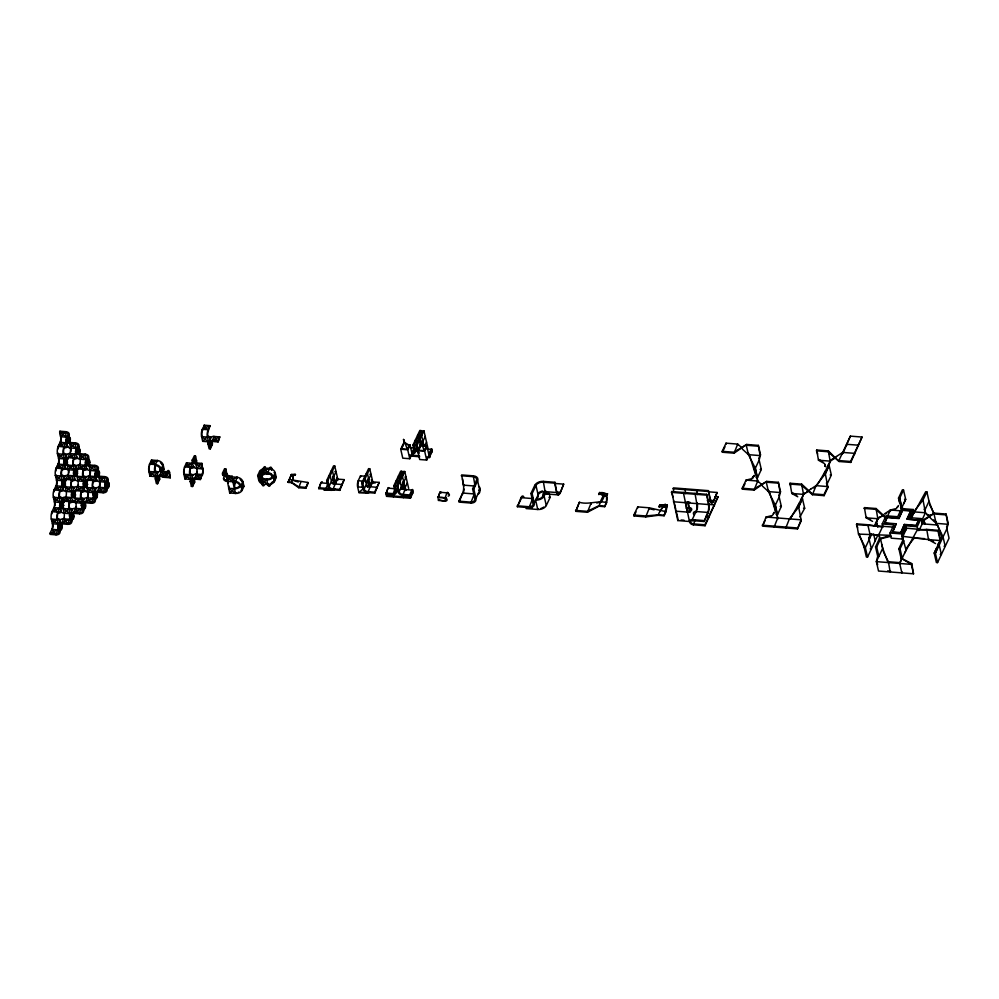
<?xml version="1.0" encoding="UTF-8"?>
<svg xmlns="http://www.w3.org/2000/svg" width="999" height="999" viewBox="0 0 999 999"><rect width="100%" height="100%" fill="white"/><g stroke="black" fill="none" stroke-linecap="round" stroke-linejoin="round"><path stroke-width="1.5" d="M666.021 511.7L649.375 507.817L637.699 506.893L633.865 515.022L634.09 515.971L645.754 516.895L658.279 515.309L664.11 515.771L666.021 511.7L667.332 505.007L659.802 504.945L667.332 505.007M59.103 528.259L58.829 531.181A3.996 2.76 25.2 0 1 55.782 533.891L49.95 533.429L50.162 534.378L56.006 534.84A5.245 3.634 25.2 0 0 59.99 531.268L61.913 527.197A5.245 3.322 -13 0 0 61.389 524.45M59.99 531.268L60.827 522.502L58.904 526.573L59.99 531.268L58.829 531.181L57.742 526.473L59.653 522.415M62.188 508.054L62.737 502.21M64.248 486.301L64.798 480.457M66.309 464.547L66.858 458.691M68.369 442.782L69.056 435.477A5.245 3.322 -13 0 0 65.772 431.668L59.94 431.206L60.639 436.725A3.996 1.374 -85.5 0 1 60.102 442.332L59.041 445.991M71.491 518.931A3.996 2.76 25.2 0 1 69.48 519.305L61.726 522.914A5.245 3.634 25.2 0 0 57.742 526.473L58.904 526.573A3.996 2.76 25.2 0 1 61.95 523.863L67.782 524.325A5.245 3.634 25.2 0 0 71.766 520.754L72.465 513.449M73.963 497.539L74.525 491.695M76.024 475.786L76.723 468.469L74.8 472.539L75.612 476.073M78.084 454.033L78.784 446.715A5.245 3.322 -13 0 0 75.487 442.907L69.655 442.445A3.996 2.522 -13 0 1 67.145 439.548L65.971 439.46L67.058 444.155A5.245 3.322 -13 0 0 70.355 447.964L76.186 448.426A3.996 2.522 -13 0 1 77.398 448.688M71.016 516.283L69.518 515.959A5.245 3.634 25.2 0 1 73.501 512.4L79.346 512.862A3.996 2.76 25.2 0 0 82.38 510.152L83.541 510.239L84.378 501.473L82.455 505.544L83.541 510.239A5.245 3.634 25.2 0 1 79.558 513.798L73.726 513.336A3.996 2.76 25.2 0 0 70.679 516.058L69.518 515.959L70.604 520.666A3.996 2.76 25.2 0 1 67.557 523.376L61.726 522.914L61.95 523.863M85.739 487.025L86.301 481.168M87.8 465.272L88.499 457.954A5.245 3.322 -13 0 0 85.202 454.145L79.371 453.683A3.996 2.522 -13 0 1 76.861 450.786L75.699 450.699L76.511 454.22M94.43 496.703L94.156 499.637A3.996 2.76 25.2 0 1 91.121 502.347L85.277 501.885A5.245 3.634 25.2 0 0 81.294 505.444L82.38 510.152M82.792 505.756L81.294 505.444L82.455 505.544A3.996 2.76 25.2 0 1 85.502 502.822L91.334 503.284A5.245 3.634 25.2 0 0 95.317 499.725L96.016 492.42M97.527 476.511L98.214 469.193A5.245 3.322 -13 0 0 94.917 465.384L89.086 464.922A3.996 2.522 -13 0 1 86.576 462.025L85.415 461.938L87.325 457.867A3.996 2.522 -13 0 0 84.815 454.957L78.983 454.508A5.245 3.322 -13 0 1 75.699 450.699L77.61 446.628A3.996 2.522 -13 0 0 75.1 443.718L69.268 443.256A5.245 3.322 -13 0 1 65.971 439.46L67.895 435.389A3.996 2.522 -13 0 0 65.385 432.48L59.553 432.018L66.471 437.187A3.996 2.522 -13 0 1 67.395 437.35M106.206 486.188L105.931 489.11A3.996 2.76 25.2 0 1 102.897 491.833L97.065 491.371A5.245 3.634 25.2 0 0 93.069 494.93L94.156 499.637L95.317 499.725L97.24 495.654L96.428 492.132M94.343 492.22L93.069 494.93L94.243 495.017A3.996 2.76 25.2 0 1 97.278 492.307L103.109 492.769A5.245 3.634 25.2 0 0 107.105 489.21L107.929 480.432A5.245 3.322 -13 0 0 104.645 476.623L98.801 476.161A3.996 2.522 -13 0 1 96.304 473.264L95.13 473.176L96.216 477.872A5.245 3.322 -13 0 0 99.513 481.68L105.345 482.142A3.996 2.522 -13 0 1 106.269 482.305M158.267 476.398L157.567 483.716L156.406 483.616L155.32 478.921A5.245 3.634 25.2 0 1 159.303 475.349L167.058 471.74A5.245 1.811 -85.5 0 1 169.58 472.277L170.28 477.797L164.448 477.335A5.245 3.322 -13 0 1 161.451 476.061M162.737 469.23L163.149 464.847A5.245 3.634 25.2 0 0 157.343 460.502L151.511 460.039L149.588 464.11A5.245 1.811 -85.5 0 0 148.888 471.478L149.975 476.186L155.819 476.648A3.996 2.522 -13 0 1 156.443 476.735M193.269 479.17L192.582 486.476L191.408 486.388L190.322 481.693L192.245 477.622A5.245 3.634 25.2 0 1 196.229 474.05A3.996 1.374 -85.5 0 0 196.766 468.444L195.679 463.736A5.245 3.322 -13 0 1 192.382 459.927L194.305 455.856L195.467 455.956L196.553 460.651A5.245 3.634 25.2 0 1 196.353 462.574M194.78 463.261L195.467 455.956L193.556 460.027L194.368 463.548M210.976 441.558L210.29 448.876L209.116 448.776L208.029 444.08A5.245 3.634 25.2 0 1 212.025 440.509L219.768 436.9L218.069 441.92L212.238 441.458A3.996 2.76 25.2 0 0 209.203 444.168L208.029 444.08M225.037 476.123L225.724 468.818L224.563 468.731L222.64 472.802L223.189 475.149M226.311 475.786L229.708 492.969L235.552 493.431A5.245 3.322 -13 0 0 242.058 490.397L242.882 481.63A5.245 3.634 25.2 0 0 237.075 477.285L231.244 476.823A3.996 2.76 25.2 0 1 226.81 473.526L222.64 472.802A5.245 3.322 -13 0 0 225.936 476.598L232.854 481.768L232.155 476.248L226.311 475.786A3.996 2.522 -13 0 1 223.813 472.889L225.724 468.818L226.81 473.526L225.537 476.236M259.016 477.347L258.741 480.269A5.245 3.634 25.2 0 0 263.249 484.378M262.375 483.116A3.996 2.76 25.2 0 1 259.902 480.357L260.727 471.59A3.996 2.522 -13 0 1 263.324 469.58M273.202 481.418L274.375 481.506L275.2 472.739A5.245 3.634 25.2 0 0 269.393 468.394L263.561 467.932L261.638 472.003L261.85 472.952L267.695 473.414A3.996 2.76 25.2 0 1 272.115 476.71L276.286 477.435L274.375 481.506A5.245 3.322 -13 0 1 267.857 484.54L262.025 484.078L260.939 479.37L261.326 478.558L267.158 479.021A3.996 2.522 -13 0 0 272.115 476.71M661.288 505.169L659.203 507.005L659.315 505.956L666.37 507.042L664.11 515.771M659.215 507.067L659.802 504.945M749.999 456.98L757.929 481.968L755.319 468.244L759.153 460.102L760.501 454.782L758.341 445.379L746.665 444.455L733.865 452.235L722.202 451.311L722.414 452.247L734.09 453.171L746.665 444.455M770.017 493.918L777.946 518.906L775.336 505.182L779.17 497.04L780.519 491.72L778.358 482.317L766.683 481.393L753.883 489.173L742.22 488.249L742.432 489.185L754.095 490.109L766.683 481.393M875.449 525.973L868.381 524.787L868.006 525.611L870.166 535.014L869.205 539.522L871.365 548.926L870.204 548.838M902.472 537.212L902.696 540.596L898.875 548.738L901.036 558.141L911.737 563.573L913.523 573.801L878.521 571.028L876.348 561.625L877.696 556.293L875.536 546.89L879.37 538.748L890.596 535.352L858.503 534.09L856.717 523.863L868.381 524.787M936.775 547.689L934.215 553.109L936.388 562.512L937.549 562.612L935.376 553.209L946.877 528.783L948.238 523.451L946.065 514.048L934.39 513.124L921.59 520.916L925.424 512.774L923.026 499.987L926.86 491.845L925.698 491.758L915.696 509.965M421.004 443.481L418.406 450.212L424.238 450.674L426.161 446.603L421.004 443.481L418.406 450.212M401.486 448.876L404.083 442.145L409.24 445.267L407.33 449.338L401.486 448.876L404.433 442.295L403.546 439.46L404.12 442.445M785.788 527.971L789.397 518.893L798.676 507.03L803.858 493.568L804.819 492.944M828.196 465.059L829.17 465.646L825.336 473.788L827.946 487.512L824.113 495.654L812.449 494.73L816.058 485.651L825.336 473.788L830.906 460.077M875.136 525.911L878.221 517.919L874.387 525.986M902.234 572.052L901.86 572.877L899.687 563.461L901.797 557.991M288.099 482.392L289.136 479.483L307.867 482.467L308.079 483.404L305.781 488.299L298.776 487.737L291.596 482.667L288.099 482.392L291.408 474.475L295.504 474.537L291.458 474.712M426.735 457.305L429.545 457.53L431.668 450.174M754.133 475.387L752.259 477.859M773.451 513.911L774.15 512.325M607.442 493.693L606.48 495.729L603.558 495.492L600.624 493.643L598.701 494.58L601.111 492.619C611.176 491.346 592.981 514.048 604.52 493.456L607.492 493.931L606.53 495.966L606.643 502.622L604.732 506.693L598.901 506.231L587.412 512.275L575.736 511.351L579.358 502.272C588.324 505.094 598.364 500.149 606.643 502.622M387.387 492.957L386.463 496.341L410.377 498.239L412.537 490.934M431.618 451.71L429.545 457.53M66.658 439.036A3.996 1.374 -85.5 0 0 66.471 437.187L60.639 436.725L59.94 431.206M56.98 467.744L58.042 464.098A3.996 1.374 -85.5 0 0 58.579 458.479L57.492 453.783A5.245 1.811 -85.5 0 1 58.192 446.403L60.102 442.332L65.934 442.794A3.996 2.76 25.2 0 0 66.583 442.807M60.639 436.725L65.772 431.668M65.047 459.028A3.996 2.522 -13 0 0 64.411 458.941L57.492 453.783L57.88 452.959L58.966 457.667A5.245 1.811 -85.5 0 1 58.854 463.224M67.957 443.069L67.145 439.548L69.056 435.477L67.895 435.389M66.458 441.096A3.996 1.374 -85.5 0 1 65.934 442.794L64.023 446.865A5.245 1.811 -85.5 0 0 63.324 454.245L64.411 458.941L58.579 458.479L58.966 457.667M56.468 486.138A5.245 1.811 -85.5 0 1 56.206 486.788L55.981 485.851A3.996 1.374 -85.5 0 0 56.518 480.232L55.432 475.536A5.245 1.811 -85.5 0 1 56.131 468.169L58.042 464.098L63.886 464.56A3.996 2.76 25.2 0 0 64.523 464.56M60.102 442.332L64.236 447.814A3.996 1.374 -85.5 0 0 63.711 453.421L58.579 458.479M68.869 442.894L70.142 440.184L69.056 435.477M67.982 476.273L67.757 475.337A3.996 1.374 -85.5 0 0 68.294 469.717L67.208 465.022A5.245 1.811 -85.5 0 1 67.907 457.654L69.818 453.583A3.996 1.374 -85.5 0 0 70.355 447.964L69.655 442.445M63.549 480.956A3.996 2.522 -13 0 0 62.35 480.694L55.432 475.536L55.819 474.725L56.356 477.072M66.359 458.591L65.085 461.301L65.622 463.648M62.45 481.256A3.996 1.374 -85.5 0 0 62.35 480.694L56.518 480.232L56.906 479.42A5.245 1.811 -85.5 0 1 56.793 484.977M70.355 447.964L75.487 442.907M54.408 507.892A5.245 1.811 -85.5 0 1 54.146 508.553L53.921 507.604A3.996 1.374 -85.5 0 0 54.458 501.998L53.372 497.29A5.245 1.811 -85.5 0 1 54.071 489.922L55.981 485.851L61.826 486.313A3.996 2.76 25.2 0 0 62.462 486.313M58.042 464.098L62.175 469.567A3.996 1.374 -85.5 0 0 61.651 475.187L56.518 480.232M77.672 454.308L76.861 450.786L78.784 446.715L77.61 446.628M72.452 491.121L72.065 491.933L66.234 491.471A5.245 3.322 -13 0 1 62.949 487.674L61.863 482.967L63.137 480.257M75.1 443.718L76.186 448.426A3.996 1.374 -85.5 0 1 75.662 454.046L73.739 458.116A5.245 1.811 -85.5 0 0 73.039 465.484L74.126 470.179A3.996 1.374 -85.5 0 1 73.601 475.799L71.678 479.87A5.245 1.811 -85.5 0 0 70.979 487.237L72.065 491.933A3.996 1.374 -85.5 0 1 72.165 495.179M64.298 480.344L63.024 483.054L63.836 486.588M60.427 503.321A3.996 1.374 -85.5 0 0 60.29 502.46L54.458 501.998L54.845 501.173A5.245 1.811 -85.5 0 1 54.895 505.869M57.492 453.783L63.324 454.245A3.996 2.522 -13 0 1 65.834 457.142A5.245 3.634 25.2 0 1 69.818 453.583L73.963 459.053A3.996 1.374 -85.5 0 0 73.427 464.66L68.294 469.717A5.245 3.322 -13 0 1 64.997 465.909L63.924 461.213A5.245 3.634 25.2 0 1 67.907 457.654L75.662 454.046A3.996 2.76 25.2 0 0 76.299 454.046M78.584 454.133L79.858 451.423A5.245 3.322 -13 0 0 79.346 448.663M52.472 529.283A5.245 1.811 -85.5 0 1 52.085 530.307L51.861 529.358A3.996 1.374 -85.5 0 0 52.398 523.751L51.311 519.043A5.245 1.811 -85.5 0 1 52.01 511.675L53.921 507.604L59.765 508.066A3.996 2.76 25.2 0 0 60.402 508.079M75.637 509.265L75.424 508.329A3.996 1.374 -85.5 0 0 75.949 502.722L74.863 498.014A5.245 1.811 -85.5 0 1 75.562 490.646L77.485 486.575A3.996 1.374 -85.5 0 0 78.009 480.956L76.923 476.261A5.245 1.811 -85.5 0 1 77.622 468.893L79.545 464.822A3.996 1.374 -85.5 0 0 80.07 459.203L79.371 453.683M55.981 485.851L60.127 491.321A3.996 1.374 -85.5 0 0 59.59 496.94L54.458 501.998M75.549 468.381L73.639 472.452L74.45 475.974M60.34 507.08L59.803 504.72L61.713 500.649M66.621 490.659L66.234 491.471A3.996 1.374 -85.5 0 1 65.709 497.09L65.922 498.026A5.245 1.811 -85.5 0 0 66.421 496.628M62.238 502.097L60.964 504.82L61.776 508.341M76.573 455.994A5.245 3.322 -13 0 0 80.07 459.203L85.202 454.145M55.432 475.536L61.264 475.999A3.996 2.522 -13 0 1 63.774 478.896A5.245 3.634 25.2 0 1 67.757 475.337L71.903 480.806A3.996 1.374 -85.5 0 0 71.366 486.426L66.234 491.471L65.147 486.775A5.245 1.811 -85.5 0 1 65.847 479.408L67.757 475.337L73.601 475.799A3.996 2.76 25.2 0 0 74.538 475.774M60.452 504.994A3.996 1.374 -85.5 0 1 59.765 508.066L57.842 512.137A5.245 1.811 -85.5 0 0 57.143 519.505L58.229 524.213A3.996 1.374 -85.5 0 1 57.705 529.82L51.861 529.358L49.95 533.429L57.705 529.82A3.996 2.76 25.2 0 0 59.478 529.57M77.385 471.216A3.996 1.374 -85.5 0 0 77.31 475.449L76.923 476.261L83.841 481.418A3.996 2.522 -13 0 1 84.478 481.518M53.921 507.604L58.067 513.074A3.996 1.374 -85.5 0 0 57.53 518.693L52.398 523.751L58.229 524.213L51.311 519.043L57.143 519.505A3.996 2.522 -13 0 1 59.815 521.953M86.289 458.853L85.902 459.665A3.996 1.374 -85.5 0 1 86.064 462.212M87.4 465.559L86.576 462.025L88.499 457.954L87.325 457.867M73.489 490.134L71.578 494.205L72.39 497.739M74.026 491.583L72.74 494.293L73.289 496.653M72.053 495.841A3.996 1.374 -85.5 0 1 71.541 497.552L69.618 501.623A5.245 1.811 -85.5 0 0 68.919 508.991L70.005 513.698A3.996 1.374 -85.5 0 1 69.48 519.305L69.693 520.254M56.006 534.84L57.705 529.82M75.487 468.032A5.245 3.634 25.2 0 1 79.545 464.822L83.679 470.292A3.996 1.374 -85.5 0 0 83.142 475.911L78.009 480.956A5.245 3.322 -13 0 1 74.475 478.046M88.299 465.372L89.585 462.662A5.245 3.322 -13 0 0 89.473 460.364M61.726 522.914L63.649 518.843A3.996 1.374 -85.5 0 0 64.173 513.236L63.087 508.528A5.245 1.811 -85.5 0 1 63.786 501.161L65.709 497.09L71.541 497.552A3.996 2.76 25.2 0 0 72.477 497.527M88.536 477.023A3.996 2.76 25.2 0 1 89.473 476.998L89.261 476.061A3.996 1.374 -85.5 0 0 89.785 470.442L89.086 464.922M61.626 499.975A5.245 3.634 25.2 0 1 65.709 497.09L69.843 502.559A3.996 1.374 -85.5 0 0 69.306 508.179L64.173 513.236A5.245 3.322 -13 0 1 60.889 509.428A3.996 2.76 25.2 0 1 57.842 512.137L52.01 511.675L52.223 512.612A3.996 1.374 -85.5 0 0 51.773 513.998M75.4 492.657A3.996 1.374 -85.5 0 0 75.25 497.202L74.863 498.014L81.793 503.184A3.996 2.522 -13 0 1 82.418 503.271M84.628 480.981L83.354 483.691A5.245 3.322 -13 0 0 86.638 487.5L93.569 492.657A3.996 2.522 -13 0 1 94.493 492.832M90.172 469.63L89.785 470.442A5.245 3.322 -13 0 1 86.376 466.933M64.173 513.236L70.005 513.698L70.392 512.874M85.802 481.068L84.515 483.778L85.34 487.312M69.518 515.959L71.428 511.888A5.245 3.634 25.2 0 1 75.424 508.329L81.256 508.791A3.996 2.76 25.2 0 0 82.492 508.716M70.604 520.666L71.766 520.754L70.679 516.058L71.965 513.336M67.782 524.325L69.48 519.305L63.649 518.843A5.245 3.634 25.2 0 0 59.59 522.065M96.553 471.066A3.996 2.522 -13 0 0 95.629 470.904L89.785 470.442L94.917 465.384M73.726 513.336L75.424 508.329L79.558 513.798M73.427 489.797A5.245 3.634 25.2 0 1 77.485 486.575L81.618 492.045A3.996 1.374 -85.5 0 0 81.081 497.664L75.949 502.722A5.245 3.322 -13 0 1 72.415 499.812M86.239 487.125L87.525 484.415L86.713 480.894M87.45 481.306A3.996 1.374 -85.5 0 0 87.025 486.688L87.725 492.195A3.996 1.374 -85.5 0 1 87.2 497.814L85.502 502.822M71.766 520.754L73.689 516.683A5.245 3.322 -13 0 0 73.389 514.16M96.004 470.092L95.629 470.904A3.996 1.374 -85.5 0 1 95.804 473.101M85.415 461.938A5.245 3.322 -13 0 0 88.699 465.746L94.543 466.208A3.996 2.522 -13 0 1 97.04 469.105L95.13 473.176A5.245 3.322 -13 0 0 98.426 476.985L105.345 482.142A3.996 1.374 -85.5 0 1 105.519 484.003M96.841 475.611L96.304 473.264L98.214 469.193L97.04 469.105M79.346 512.862L81.256 508.791A3.996 1.374 -85.5 0 0 81.968 505.032M85.427 479.158A3.996 2.522 -13 0 1 85.265 479.62A5.245 3.634 25.2 0 1 89.261 476.061L93.394 481.53A3.996 1.374 -85.5 0 0 92.857 487.15L87.725 492.195A5.245 3.322 -13 0 1 84.44 488.399L83.891 486.038M98.027 476.61L99.301 473.901L98.214 469.193M99.188 488.236L98.976 487.3A3.996 1.374 -85.5 0 0 99.513 481.68L98.801 476.161M83.541 510.239L85.464 506.168L84.378 501.473M95.317 499.725L94.243 495.017L95.517 492.307M91.334 503.284L93.032 498.276A3.996 1.374 -85.5 0 0 93.656 495.891M97.278 492.307L98.976 487.3L104.808 487.762A3.996 2.76 25.2 0 0 106.319 487.599M99.688 486.825A5.245 1.811 -85.5 0 0 99.888 480.869L99.513 481.68L104.645 476.623M108.504 482.38A5.245 3.322 -13 0 1 109.016 485.139L107.105 489.21L105.931 489.11L104.845 484.415L106.768 480.344A3.996 2.522 -13 0 0 104.258 477.447L98.426 476.985M106.768 480.344L107.929 480.432L106.019 484.503L107.105 489.21M103.109 492.769L104.808 487.762A3.996 1.374 -85.5 0 0 105.395 485.726M151.086 462.337L149.813 465.059L149.588 464.11L157.343 460.502L157.555 461.451M156.194 475.836L155.819 476.648L148.888 471.478L149.276 470.666A3.996 1.374 -85.5 0 1 149.35 466.433M157.343 460.502L155.419 464.572A5.245 1.811 -85.5 0 0 154.733 471.94L155.819 476.648M151.723 460.989L151.511 460.039L155.644 465.522A3.996 1.374 -85.5 0 0 155.107 471.128L149.975 476.186L149.825 473.026M155.956 477.559L157.23 474.85A5.245 3.634 25.2 0 1 161.226 471.278A5.245 1.811 -85.5 0 1 163.461 470.904M159.378 477.347A5.245 3.322 -13 0 1 159.49 479.645L157.567 483.716L156.481 479.008L157.767 476.298M161.988 464.747L163.149 464.847L161.239 468.918L161.776 471.266M159.528 476.298L161.226 471.278L167.058 471.74L165.359 476.76L159.528 476.298A3.996 2.76 25.2 0 0 156.481 479.008L155.32 478.921L156.818 479.233M167.058 471.74L165.359 476.76M164.448 477.335L169.58 472.277M191.446 479.508A3.996 2.522 -13 0 0 190.821 479.42L184.99 478.958L183.903 474.25A5.245 1.811 -85.5 0 1 184.603 466.883L186.513 462.812L192.345 463.274A3.996 2.76 25.2 0 0 193.294 463.249M208.354 430.681L204.221 425.199L202.522 430.219L204.221 425.199L210.052 425.661L208.354 430.681A3.996 1.374 -85.5 0 0 207.829 436.288L202.697 441.346L201.611 436.638A5.245 1.811 -85.5 0 1 202.298 429.27L210.052 425.661L208.142 429.732A5.245 1.811 -85.5 0 0 207.442 437.1L208.529 441.808A3.996 2.522 -13 0 1 209.153 441.895M186.089 465.109L184.815 467.832L184.603 466.883L192.345 463.274L192.57 464.223M192.345 463.274L190.434 467.345A5.245 1.811 -85.5 0 0 189.735 474.712L190.821 479.42L183.903 474.25L184.278 473.439A3.996 1.374 -85.5 0 1 184.291 469.53M203.072 440.534L202.697 441.346L208.529 441.808L201.611 436.638L201.985 435.826A3.996 1.374 -85.5 0 1 202.322 430.719M186.726 463.761L186.513 462.812L190.647 468.281A3.996 1.374 -85.5 0 0 190.122 473.901L184.99 478.958L184.827 475.786M195.28 463.374L196.553 460.651L192.382 459.927L193.207 463.461M200.362 479.532L202.073 474.513L194.318 478.121A5.245 3.634 25.2 0 0 190.322 481.693L191.496 481.78A3.996 2.76 25.2 0 1 194.53 479.07L200.362 479.532L202.073 474.513A3.996 1.374 -85.5 0 0 202.597 468.906L195.679 463.736L196.066 462.924A3.996 2.522 -13 0 1 193.556 460.027M197.153 467.632L196.766 468.444A5.245 3.322 -13 0 1 193.269 465.234M192.77 479.07L191.496 481.78L192.582 486.476L194.493 482.417A5.245 3.322 -13 0 0 194.38 480.119M211.388 441.271L212.2 444.805L210.29 448.876L209.203 444.168L210.477 441.458M194.53 479.07L196.229 474.05L202.073 474.513M212.238 441.458L213.936 436.451L219.768 436.9L218.069 441.92M201.898 463.386L196.766 468.444L202.597 468.906L201.898 463.386L196.066 462.924M191.408 486.388L192.695 483.678M232.155 476.248L227.023 481.306A5.245 3.322 -13 0 1 223.726 477.497A5.245 3.634 25.2 0 0 224.338 478.871M235.926 492.619L235.552 493.431L228.621 488.261L229.008 487.45A3.996 1.374 -85.5 0 1 228.833 485.939M230.095 492.157L229.708 492.969L234.465 488.723A5.245 3.322 -13 0 0 240.971 485.701L243.968 486.326L242.058 490.397L240.884 490.309M242.058 490.397L240.971 485.701A5.245 3.634 25.2 0 0 235.152 481.356L233.204 479.095L237.075 477.285L235.377 482.292A3.996 1.374 -85.5 0 0 234.84 487.912L234.465 488.723L228.621 488.261M241.721 481.53L242.882 481.63L240.971 485.701L239.81 485.601A3.996 2.522 -13 0 1 234.84 487.912M259.565 471.503L260.727 471.59L261.813 476.286L259.902 480.357L258.741 480.269L257.655 475.561L259.565 471.503A5.245 3.322 -13 0 1 264.298 468.543M260.727 471.59L258.816 475.661L259.902 480.357M261.85 472.952L263.137 470.229M264.41 484.89A5.245 1.811 -85.5 0 1 262.025 484.078L262.412 483.266M257.655 475.561L261.813 476.286A3.996 2.522 -13 0 1 266.783 473.988L267.158 473.164A5.245 3.322 -13 0 0 265.384 473.239M267.695 473.414L269.393 468.394A5.245 1.811 -85.5 0 1 271.915 468.931L271.528 469.742A3.996 1.374 -85.5 0 0 269.718 469.118M262.025 484.078L267.158 479.021M268.244 483.728L267.857 484.54L260.939 479.37L266.77 479.832A5.245 3.322 -13 0 0 273.289 476.81L275.2 472.739L274.038 472.639M266.77 479.832L267.857 484.54A5.245 1.811 -85.5 0 0 270.379 485.064L271.666 482.355M291.408 474.475L289.248 479.957M292.744 480.232L293.157 474.612L292.744 480.232L298.301 481.98M295.192 475.037C293.344 475.611 295.042 475.574 294.63 474.475M292.632 479.757L291.596 482.667M295.479 474.425L292.645 476.073L290.834 475.699L294.343 475.087M300.861 481.918L298.776 487.737M305.781 488.299L307.867 482.467M332.817 489.785L337.2 479.083L344.205 479.632L339.822 490.347L318.818 488.673L320.904 482.854A4.371 1.511 -85.5 0 1 322.402 481.993M318.818 488.673L320.904 482.854L327.897 483.404A4.371 1.511 -85.5 0 1 328.172 482.917M318.594 487.737L329.707 488.598A4.371 3.022 25.2 0 1 327.972 486.176L326.673 480.531L333.566 465.871L334.74 465.971L337.999 480.069M344.205 479.632L339.61 489.398L332.605 488.848A3.109 2.16 25.2 0 1 329.146 486.263L327.834 480.619L334.74 465.971M335.289 489.035A4.371 2.76 -13 0 1 330.919 490.309L323.926 489.747L324.3 488.936M337.337 477.26L335.04 482.142A4.371 2.76 -13 0 1 333.054 483.991M335.689 483.678L337.2 479.083M370.055 491.995A4.371 2.76 -13 0 1 365.934 493.081L358.928 492.519L357.63 486.875A4.371 1.511 -85.5 0 1 358.204 480.744L360.502 475.861L364.71 476.186M367.832 492.557L372.202 481.843L379.208 482.405L374.825 493.106L367.832 492.557A4.371 3.022 25.2 0 1 362.987 488.948L361.675 483.304L368.581 468.643L369.742 468.743L373.002 482.842M379.208 482.405L374.613 492.17L367.607 491.62A3.122 2.16 25.2 0 1 364.148 489.035L362.849 483.391L369.742 468.743M364.835 492.32L358.928 492.519L359.315 491.708M370.704 486.451L371.853 484.016M417.132 447.215L415.397 450.874A4.371 3.022 25.2 0 1 412.075 453.846L409.777 458.728L402.772 458.166L400.711 449.238L403.009 444.355M407.33 449.338L404.67 442.182M397.964 487.912L396.241 491.57A4.371 3.022 25.2 0 1 392.919 494.542L385.914 493.993L387.999 488.161A2.185 0.749 -85.5 0 1 388.923 488.012M385.914 493.993L387.999 488.161L395.005 488.723L392.919 494.542M409.777 458.728L407.717 449.787L410.015 444.905L407.217 444.68M385.701 493.044L392.694 493.606A3.109 2.16 25.2 0 0 395.067 491.483L393.768 485.839L400.674 471.191L401.835 471.278L402.809 475.512M409.965 447.677L414.16 448.014L411.863 452.897A3.109 2.16 25.2 0 0 414.235 450.774L412.937 445.142L419.83 430.482L421.004 430.581L421.978 434.815M395.08 491.483L396.241 491.57L394.942 485.939L401.835 471.278M414.81 449.562L414.235 450.774L415.397 450.874L414.098 445.229L421.004 430.581M412.237 490.846L409.84 495.879L402.834 495.329A4.371 3.022 25.2 0 1 398.027 491.845L396.69 486.076L403.584 471.416L404.757 471.516L408.666 488.436M419.018 453.534A4.371 3.022 25.2 0 1 417.157 451.011L415.846 445.367L422.752 430.719L423.913 430.806L427.822 447.739L426.66 447.639M394.393 493.518L393.456 496.89M410.377 498.239L412.674 493.344A2.185 0.749 -85.5 0 0 412.974 490.284A2.185 0.749 -85.5 0 0 411.913 490.059L409.615 494.942L402.622 494.393A3.122 2.16 25.2 0 1 399.175 491.895L397.852 486.163L404.757 471.516M413.549 452.809L412.624 456.193M417.994 449.687L417.02 445.467L423.913 430.806M420.467 440.796L421.353 443.631M417.732 449.787L417.157 451.011L418.319 451.098M424.238 450.674L421.59 443.531M419.468 448.663L420.042 447.44M421.765 443.781L425.212 436.451M403.871 483.791L402.122 487.487L401.486 484.627M401.099 488.411A2.185 1.386 -13 0 0 403.184 488.898A2.185 1.386 -13 0 0 405.057 487.687L407.355 482.792M424.8 445.754L426.523 442.095M412.137 490.996L411.913 490.059L404.92 489.51L402.834 495.329M426.698 460.064L424.637 451.136L426.935 446.241L419.93 445.691L417.632 450.574L419.692 459.515L426.698 460.064L431.393 450.137M428.783 454.233L431.081 449.35A2.185 0.749 -85.5 0 1 432.13 449.575A2.185 0.749 -85.5 0 1 431.843 452.647M437.624 497.165L444.63 497.714A2.185 1.511 25.2 0 1 447.053 499.525A2.185 1.511 25.2 0 1 445.392 501.011L438.386 500.449L438.174 499.512C449.612 503.858 446.84 495.279 437.837 498.101L439.922 492.27L446.928 492.832A2.185 1.511 25.2 0 1 449.3 494.468A2.185 1.511 25.2 0 1 448.101 496.116M438.411 496.878L439.922 492.27A2.185 0.749 -85.5 0 1 441.046 492.969M446.316 497.627L445.392 501.011M459.69 500.761L462.662 493.031A5.607 1.936 -85.5 0 0 463.411 485.139L461.625 474.925L473.289 475.836A6.856 4.346 -13 0 1 477.597 480.831L479.77 490.234A6.856 4.745 25.2 0 1 478.096 494.205M462.549 478.946L463.411 485.139L475.074 486.063L473.289 475.836M458.828 501.173L462.662 493.031L474.338 493.956L470.716 503.034L459.053 502.11L458.828 501.173L470.504 502.097A5.607 3.884 25.2 0 0 474.775 498.276L475.936 498.376L479.77 490.234A6.856 4.346 -13 0 0 478.983 486.525M474.775 498.276L472.602 488.873L476.436 480.731A5.607 3.559 -13 0 0 472.914 476.66L461.238 475.736M470.716 503.034A6.856 4.745 25.2 0 0 475.936 498.376L473.776 488.973L477.597 480.831L476.436 480.731M517.182 505.794L528.846 506.718A5.607 3.884 25.2 0 0 533.116 502.897L530.944 493.494L534.777 485.352L535.951 485.452L538.124 494.855L534.29 502.997A6.856 4.745 25.2 0 1 529.058 507.654L517.395 506.73L521.016 497.652A6.856 2.373 -85.5 0 1 523.838 496.965M517.395 506.73L521.228 498.588M533.116 502.897L534.29 502.997L532.117 493.581L535.951 485.452A5.607 3.559 -13 0 1 542.919 482.192L554.595 483.116L554.982 482.305L543.306 481.381A6.856 4.346 -13 0 0 534.777 485.352M526.485 507.754L526.098 508.566L537.774 509.49A6.856 4.346 -13 0 0 546.291 505.519L550.124 497.377L549.2 493.344M532.929 498.089A6.856 2.373 -85.5 0 0 532.679 498.576L529.058 507.654M543.306 481.381L545.092 491.608A6.856 2.373 -85.5 0 0 547.964 493.069M536.938 498.489A6.856 4.745 25.2 0 0 538.124 494.855A5.607 3.559 -13 0 1 545.092 491.608L545.479 490.784M538.149 508.678L537.774 509.49L535.914 501.423M546.291 505.519L544.118 496.116L545.404 493.406M554.982 482.305L556.768 492.532L545.092 491.608M554.932 483.454L563.686 484.14L560.064 493.219A6.856 2.373 -85.5 0 1 556.768 492.532L554.595 483.116M560.064 493.219L563.686 484.14M576.373 509.989L579.358 502.272M599.65 492.507L598.938 494.068L599.65 492.507L607.492 493.931M600.699 501.685L598.901 506.231M604.732 506.693C605.581 503.733 610.039 494.118 603.621 495.729L599.2 493.643M634.09 515.971L636.001 511.9M649.375 507.817L645.754 516.895M660.077 510.764C672.664 495.229 658.428 511.251 658.279 515.309M689.847 520.679L689.472 521.49L677.797 520.566L671.665 491.545L706.68 494.318L708.853 503.721A6.856 2.373 -85.5 0 1 707.929 513.374L704.095 521.515L692.432 520.591A2.185 1.511 25.2 0 0 690.771 522.065A2.185 1.511 25.2 0 0 693.194 523.876L704.857 524.8L718.081 496.715L715.172 496.491M673.626 491.383L673.388 487.887L708.403 490.646L710.576 500.062L710.189 500.874L707.267 500.636M667.382 505.244L666.433 507.28L659.315 505.956M673.838 500.949L673.451 501.76L708.466 504.532L708.853 503.721M683.341 492.47L689.472 521.49M685.064 488.811L685.614 493.643M676.011 510.352L675.624 511.163L687.3 512.087A3.434 2.173 -13 0 0 691.558 510.102A3.434 2.173 -13 0 0 689.41 507.617L688.161 502.235M685.127 502.684L685.514 501.873L687.3 512.087M677.797 520.566L678.184 519.755M695.004 493.394L696.79 503.608A5.607 1.936 -85.5 0 1 696.053 511.5L696.266 512.45M696.728 489.722L697.277 494.567M687.674 511.276A2.185 1.386 -13 0 0 690.396 510.014A2.185 1.386 -13 0 0 689.023 508.429L689.41 507.617M696.79 503.608L697.177 502.797M722.202 451.311L726.036 443.169L737.699 444.093L742.22 448.064M722.414 452.247L724.974 446.828M707.929 513.374L707.717 512.425L696.053 511.5L692.22 519.642A3.434 2.373 25.2 0 0 689.597 521.977A3.434 2.373 25.2 0 0 693.406 524.825L705.082 525.736L718.081 496.715M704.095 521.515L707.717 512.425A5.607 1.936 -85.5 0 0 708.466 504.532L706.68 494.318M708.353 491.795L717.107 492.482L713.486 501.56A6.856 2.373 -85.5 0 1 710.189 500.874L708.403 490.646M695.104 519.805L693.406 524.825M717.107 492.482L713.486 501.56M756.792 477.859L757.492 477.647L755.319 468.244L748.451 454.67L748.838 453.858M742.357 449.1L748.451 454.67L760.127 455.594L758.341 445.379M742.22 488.249L746.041 480.107L752.796 478.434M742.432 489.185L744.992 483.766M759.153 460.102L761.325 469.505L757.492 477.647L756.318 477.559M762.237 485.002L757.717 481.031L754.095 490.109M776.81 514.797L777.509 514.585L775.336 505.182L768.468 491.608L768.855 490.796M762.374 486.038L768.468 491.608L780.144 492.532L778.358 482.317M801.697 498.401L802.509 498.888L798.676 507.03L801.285 520.754L797.452 528.896L762.449 526.123L766.058 517.045L772.652 515.409M763.086 524.775L764.997 520.704M797.764 496.79L791.807 493.456L790.022 483.241L801.685 484.153L812.224 493.793L823.9 494.717L827.734 486.575L816.058 485.651L810.913 488.986M779.17 497.04L781.343 506.443L777.509 514.585L776.335 514.497M777.734 517.969L774.113 527.047M792.195 492.644L791.807 493.456L803.483 494.38L809.078 490.971M824.724 463.711L818.468 460.214L816.683 449.987L828.346 450.911L839.11 461.488L850.773 462.412L862.05 437.05L850.386 436.126L838.885 460.551L850.561 461.476L862.05 437.05M818.855 459.403L818.468 460.214L830.144 461.138L835.738 457.729M799.425 502.872L791.957 516.008M801.335 498.801L802.509 498.888L804.682 508.291L799.899 516.958M797.452 528.896L801.073 519.817L766.058 517.045L766.807 517.832M825.449 470.979L817.881 483.978M825.336 473.788L824.163 473.688L830.519 460.314M829.17 465.646L831.343 475.049L827.509 483.191L826.335 483.104M872.564 521.391L866.17 517.807L864.385 507.592L876.048 508.516L885.601 517.245M876.048 508.516L877.834 518.731L866.17 517.807L866.707 517.095M871.752 534.09L865.371 547.664L867.544 557.067L866.37 556.98L864.197 547.564L859.877 535.951M875.586 525.949L876.86 523.239L875.574 522.465M882.966 527.222L882.217 523.938L886.038 515.796L897.714 516.72L901.548 508.578L913.211 509.502L914.11 513.374M867.544 557.067L877.759 535.364M879.782 538.936L878.92 534.428L882.754 526.286L892.969 527.097M887.549 516.108L890.421 510.002L896.677 508.441M887.224 517.157L884.639 523.326L887.224 517.157L898.888 518.081L902.721 509.94L910.888 510.576L907.167 519.193L918.83 520.117L907.167 519.193M911.737 563.573L911.35 564.385L876.348 561.625L878.87 556.381L876.697 546.977L880.531 538.836L890.808 536.288L887.886 536.063M899.612 502.747L898.526 498.051L902.359 489.91L903.521 489.997L899.687 498.139L901.772 509.078M902.909 539.098L891.245 538.174L890.047 532.991L893.88 524.862L882.217 523.938M900.636 507.917L901.86 507.542L905.693 499.4L903.521 489.997M899.287 532.929L892.482 532.38L896.203 523.776L884.54 522.852M892.482 532.38L896.203 523.776M887.324 517.619L899 518.543L902.721 509.94M904.37 524.425L900.648 533.029L904.37 524.425L916.046 525.349L918.73 519.642M907.055 518.718L910.888 510.576M887.649 570.904L890.571 571.128L890.184 571.952L888.398 561.725L884.639 554.308M902.609 537.799L901.722 533.916L905.544 525.786L917.219 526.698L921.053 518.568L909.377 517.644L913.211 509.502M902.696 540.596L903.87 540.684L900.037 548.826L902.209 558.229L906.043 550.099L902.259 536.276L906.093 528.134L938.011 531.143L938.398 530.332L926.735 529.408L918.393 529.97M910.564 518.631L913.76 511.85L923.026 499.987L921.865 499.887M903.121 535.851L906.305 529.07M912.062 516.858L913.336 514.148M910.314 525.349L916.158 525.811L918.83 520.117M899.687 563.461L901.56 559.515M925.361 512.949L924.562 510.751L929.033 501.248L926.86 491.845M904.644 553.034L917.756 529.058M922.764 519.817L921.815 521.853L934.39 513.124M919.055 530.519L922.239 523.738L921.053 518.568M926.735 529.408L928.521 539.622L935.514 543.556M902.259 536.276L928.521 539.622L928.895 538.811M921.927 523.801L936.525 524.95L936.9 524.138M930.256 517.932L936.188 523.351L947.851 524.275L946.065 514.048M938.685 543.618L941.882 536.825L937.811 525.886M937.549 562.612L949.05 538.186L946.877 528.783M903.546 503.921L904.482 501.948M904.582 501.76L905.693 499.4L904.532 499.313M938.011 531.143L940.184 540.546L934.215 553.109L935.376 553.209L940.571 539.735L938.398 530.332M758.728 458.454L759.402 457.067M759.715 456.418L760.501 454.782M778.708 495.479L779.42 494.006M779.732 493.356L780.519 491.72M868.618 538.199L869.217 536.975M869.567 536.238L870.204 534.927M946.54 526.972L948.238 523.451M774.1 512.45L773.026 514.235M332.58 476.398L333.841 482.13A3.122 1.973 -13 0 1 332.13 483.516M405.057 487.687L403.833 487.687L402.909 483.354M898.401 505.519L897.277 507.267M790.109 519.03L791.707 516.408M913.973 512.787L914.584 511.788M915.084 510.976L915.571 510.164M403.808 487.712L400.974 487.362M906.617 547.777L907.192 547.04M907.629 546.478L914.147 538.136L913.935 537.2M897.065 507.43L897.876 506.73M358.928 492.519L363.486 488.449M831.668 459.577L832.429 459.078M832.617 458.966L833.953 458.091M835.664 456.98L836.625 456.368M837.199 455.994L842.719 452.41L854.395 453.334L854.607 454.27M806.717 491.708L807.866 490.971M809.39 489.985L810.726 489.11M878.596 517.669L879.744 516.92M881.655 515.684L882.791 514.947M884.315 513.961L890.421 510.002L902.085 510.926M841.745 454.083L842.744 453.471M813.873 488.049L814.684 487.562M877.834 518.731L883.64 515.197M885.638 513.986L886.637 513.374M888.835 512.037L889.634 511.55M57.892 449.051A3.996 1.374 -85.5 0 1 58.404 447.352L58.192 446.403L65.934 442.794M55.769 471.141A3.996 1.374 -85.5 0 1 56.344 469.105L56.131 468.169L63.886 464.56A3.996 1.374 -85.5 0 0 64.46 462.512M73.601 475.799L65.847 479.408A5.245 3.634 25.2 0 0 61.863 482.967A5.245 3.322 -13 0 0 65.147 486.775L72.065 491.933M53.909 491.933A3.996 1.374 -85.5 0 1 54.283 490.859L54.071 489.922L61.826 486.313A3.996 1.374 -85.5 0 0 62.45 483.928M94.268 498.201A3.996 2.76 25.2 0 1 93.032 498.276L87.2 497.814A5.245 3.634 25.2 0 0 83.204 501.373A3.996 2.522 -13 0 0 80.707 498.476L74.863 498.014A5.245 3.322 -13 0 1 71.578 494.205A5.245 3.634 25.2 0 1 75.562 490.646L83.317 487.037A3.996 2.76 25.2 0 0 84.553 486.95M71.541 497.552L63.786 501.161A5.245 3.634 25.2 0 0 59.803 504.72A5.245 3.322 -13 0 0 63.087 508.528L70.005 513.698M52.01 511.675L59.765 508.066L59.977 509.003M97.065 491.371L104.808 487.762M85.277 501.885L93.032 498.276L93.244 499.213M73.501 512.4L81.256 508.791M749.6 480.044L750.823 479.67M769.617 516.982L770.666 516.658M893.793 509.989L894.667 509.715M900.536 507.492L904.395 508.966M596.715 502.997L599.45 502.435M323.926 489.747L326.873 489.647M882.754 526.286L856.33 524.687M914.147 538.136L924.525 538.611M757.954 446.191L746.278 445.267L748.451 454.67M816.295 450.811L827.971 451.735L839.11 461.488M417.532 435.364L418.693 435.464L419.68 439.697M420.442 435.601L421.615 435.689L423.901 445.566M415.234 440.247L416.396 440.347L417.045 443.169M418.144 440.484L419.318 440.571L420.616 446.216M421.753 441.246L422.914 441.333M755.319 468.244L754.158 468.156L755.244 472.852M760.152 469.418L761.325 469.505M830.169 474.962L831.343 475.049M412.937 445.142L414.098 445.229M415.846 445.367L417.02 445.467M202.298 429.27L208.142 429.732M426.873 449.026L431.081 449.35L431.293 450.299M400.711 449.238L407.717 449.787M414.697 450.362L424.637 451.136M201.611 436.638L207.442 437.1A3.996 2.522 -13 0 1 209.952 440.01A5.245 3.634 25.2 0 1 213.936 436.451L217.857 440.971L212.025 440.509M757.717 481.031L746.041 480.107L746.265 481.056M777.971 483.129L766.295 482.205L768.468 491.608M789.635 484.053L801.31 484.977L812.449 494.73M409.602 455.032L419.493 455.806M409.815 455.969L419.705 456.755M211.039 444.705L212.2 444.805A5.245 3.322 -13 0 0 211.426 441.833M68.981 440.084L70.142 440.184A5.245 3.634 25.2 0 1 69.356 442.857M673.014 488.698L708.016 491.471M924.038 509.303L925.199 509.39M902.834 510.402L911.001 511.051M671.291 492.357L706.293 495.129M913.76 511.85L925.424 512.774L930.294 517.045M863.998 508.404L875.661 509.328L885.589 518.019M945.678 514.872L934.015 513.948L936.525 524.95M927.06 514.972L931.43 515.322M58.192 446.403L64.023 446.865A3.996 2.76 25.2 0 0 67.058 444.155M775.336 505.182L774.163 505.094L775.411 510.464M798.676 507.03L797.502 506.943L803.483 494.38L801.685 484.153L802.234 486.513M710.351 500.399L713.274 500.624A5.607 1.936 -85.5 0 1 710.576 500.062M331.268 470.766L332.442 470.854L335.04 482.142L333.878 482.042M366.283 473.526L367.445 473.626L370.055 484.915A4.371 2.76 -13 0 1 367.445 487.025M398.376 476.073L399.538 476.161L400.187 478.983M401.286 476.298L402.447 476.398L405.706 490.497M780.169 506.356L781.343 506.443M803.508 508.204L804.682 508.291M334.877 471.516L336.039 471.615L329.146 486.263L327.972 486.176M369.88 474.288L371.054 474.388L364.148 489.035L362.987 488.948M404.882 477.06L406.056 477.147L399.163 491.808L397.989 491.72M686.962 501.985L689.884 502.222M69.818 453.583L75.662 454.046M556.93 492.045L559.852 492.282A5.607 1.936 -85.5 0 1 557.142 491.708M195.679 463.736L201.511 464.198L202.597 468.906M708.416 504.395L714.248 504.857L714.472 505.794M328.971 475.649L330.145 475.736L331.443 481.381A3.109 2.16 25.2 0 0 334.89 483.966M363.986 478.421L365.147 478.509L366.446 484.153A3.122 2.16 25.2 0 0 369.905 486.738L376.91 487.287L377.123 488.224M396.066 480.956L397.24 481.043L398.214 485.277M398.988 481.193L400.149 481.281L401.486 487.012A3.122 2.16 25.2 0 0 404.92 489.51A2.185 0.749 -85.5 0 1 406.019 489.997M922.314 522.976L925.236 523.214M367.582 479.17L368.743 479.27M402.585 481.943L403.758 482.042M371.178 479.932L372.352 480.019L370.055 484.915L368.881 484.815A3.109 1.973 -13 0 1 367.132 486.288M546.653 493.968L558.316 494.892M274.375 481.506L273.289 476.81A5.245 3.634 25.2 0 0 267.47 472.465L261.638 472.003L269.393 468.394L269.605 469.343M472.602 488.873L473.776 488.973M530.944 493.494L532.117 493.581M149.588 464.11L155.419 464.572A5.245 3.634 25.2 0 1 161.239 468.918L164.236 469.542L163.149 464.847M184.603 466.883L190.434 467.345A3.996 2.76 25.2 0 0 193.319 466.096M478.608 490.134L479.77 490.234M358.204 480.744L363.811 481.181M80.07 459.203L85.902 459.665A3.996 2.522 -13 0 1 87.375 460.039M266.783 473.988L271.154 474.325M535.976 499.275A5.607 3.559 -13 0 0 542.957 496.016L544.118 496.116A5.607 3.884 25.2 0 1 545.953 492.632M375.224 483.017L372.427 482.792L372.202 481.843M886.101 523.439L893.393 524.013M548.963 497.29L550.124 497.377M686.101 508.191L689.023 508.429M875.698 523.151L876.86 523.239L877.796 527.272M326.673 480.531L327.834 480.619M361.675 483.304L362.849 483.391M393.768 485.839L394.942 485.939M396.69 486.076L397.852 486.163M275.125 477.347L276.286 477.435L275.2 472.739M155.644 465.522A3.996 2.76 25.2 0 1 160.077 468.818L161.239 468.918A3.996 2.522 -13 0 0 162.288 471.441M521.016 497.652L532.679 498.576M163.074 469.455L164.236 469.542M334.902 483.966L341.908 484.515L342.12 485.452M604.62 506.218L598.788 505.756L587.187 511.338L575.524 510.414M79.545 464.822L85.377 465.284A3.996 2.76 25.2 0 0 86.314 465.259M363.224 487.325L357.63 486.875L358.004 486.063A3.122 1.074 -85.5 0 1 358.154 482.43M225.936 476.598L231.768 477.06L235.552 493.431M395.654 490.259L396.815 490.359M287.987 481.93L291.483 482.205L298.564 486.8L305.569 487.35M148.888 471.478L154.733 471.94A3.996 2.522 -13 0 1 157.43 473.938M166.284 472.864L169.193 473.089L170.28 477.797L166.821 475.212M183.903 474.25L189.735 474.712A3.996 2.522 -13 0 1 192.27 476.073M395.542 491.071L398.376 491.296M705.781 516.433L708.691 516.658L708.915 517.607M892.369 531.918L900.536 532.567M941.882 536.825L943.044 536.925L945.216 546.328L944.055 546.241M159.303 475.349L165.147 475.811L161.226 471.278L161.438 472.227M194.318 478.121L200.15 478.583L196.229 474.05M232.243 481.131L235.152 481.356A3.996 1.374 -85.5 0 1 233.242 480.956M663.998 515.297L658.166 514.835L645.541 515.946L633.865 515.022M890.047 532.991L901.722 533.916M227.023 481.306L232.854 481.768M56.131 468.169L61.963 468.631A3.996 2.76 25.2 0 0 64.997 465.909M68.294 469.717L74.126 470.179L67.208 465.022A5.245 3.322 -13 0 1 63.924 461.213L66.583 461.613M386.238 495.404L410.164 497.29M703.883 520.566L692.22 519.642L692.432 520.591M762.225 525.187L797.239 527.959M98.127 473.801L99.301 473.901A5.245 3.634 25.2 0 1 98.514 476.573M529.395 507.979L532.317 508.216M681.093 519.992L684.015 520.217M928.521 539.622L940.184 540.546M77.31 475.449A3.996 2.522 -13 0 1 74.8 472.539L73.639 472.452A5.245 3.634 25.2 0 1 77.622 468.893L85.377 465.284A3.996 1.374 -85.5 0 0 85.827 463.898M158.679 476.111L159.49 479.645L158.317 479.545A3.996 2.522 -13 0 0 158.479 479.095M193.331 482.317L194.493 482.417L193.681 478.883M242.807 486.238L243.968 486.326L242.882 481.63M879.37 538.748L880.531 538.836L882.704 548.251L888.011 562.549M938.049 544.967L939.21 545.067L941.383 554.47L940.221 554.37M63.774 478.896L64.935 478.983M84.028 482.942A3.996 1.374 -85.5 0 0 83.841 481.418L78.009 480.956L78.397 480.144A3.996 2.522 -13 0 1 77.76 480.057M104.845 484.415L109.016 485.139A5.245 3.634 25.2 0 1 107.355 488.361M107.855 485.039L109.016 485.139L107.929 480.432M875.536 546.89L876.697 546.977M898.875 548.738L900.037 548.826M61.863 482.967L64.523 483.379M864.197 547.564L865.371 547.664L858.503 534.09M77.485 486.575L83.317 487.037L83.529 487.974A5.245 3.634 25.2 0 0 84.366 487.987M75.562 490.646L81.394 491.108A3.996 2.76 25.2 0 0 84.378 489.635M87.725 492.195L93.569 492.657L92.482 487.962A5.245 1.811 -85.5 0 1 93.182 480.594L95.092 476.523A3.996 1.374 -85.5 0 0 95.392 475.749M54.071 489.922L59.903 490.384A3.996 2.76 25.2 0 0 62.949 487.674M877.696 556.293L878.87 556.381L882.704 548.251L881.642 544.418M96.066 495.566L97.24 495.654A5.245 3.322 -13 0 0 96.466 492.694M888.398 561.725L900.074 562.649M81.93 504.045A3.996 1.374 -85.5 0 0 81.793 503.184L75.949 502.722L76.336 501.898A5.245 1.811 -85.5 0 1 76.411 502.26M59.803 504.72L63.961 505.444M870.691 534.215L879.145 535.364L879.644 537.175M875.673 526.011L881.38 526.96M209.203 444.168L212.2 444.805M192.382 459.927L193.893 460.252M67.145 439.548L70.142 440.184A5.245 3.322 -13 0 0 69.381 437.212M76.861 450.786L79.858 451.423A5.245 3.634 25.2 0 1 79.495 453.608M190.322 481.693L194.493 482.417M86.576 462.025L89.585 462.662A5.245 3.634 25.2 0 1 89.386 464.585M156.481 479.008L159.49 479.645M96.304 473.264L99.301 473.901A5.245 3.322 -13 0 0 98.526 470.929M77.81 473.176L73.639 472.452A5.245 3.322 -13 0 0 76.923 476.261L82.767 476.723A3.996 2.522 -13 0 1 85.439 478.496M87.525 484.415L83.354 483.691A5.245 3.634 25.2 0 1 87.338 480.132L95.092 476.523A3.996 2.76 25.2 0 0 96.329 476.436M94.243 495.017L97.24 495.654A5.245 3.634 25.2 0 1 95.242 499.013M75.749 494.93L71.578 494.205L73.077 494.517M82.455 505.544L85.464 506.168A5.245 3.634 25.2 0 1 83.454 509.527M70.679 516.058L73.689 516.683A5.245 3.634 25.2 0 1 72.34 519.755M58.904 526.573L61.913 527.197A5.245 3.634 25.2 0 1 60.564 530.269M649.587 508.753L654.133 509.815M227.997 483.054L228.134 483.091A5.245 1.811 -85.5 0 0 228.296 483.104M900.698 507.455L902.309 508.429M819.979 460.077L820.629 460.477M821.59 461.051L822.726 461.738M930.831 539.984L931.642 540.471M932.442 540.958L933.578 541.645M937.599 544.093L939.21 545.067M869.767 518.943L870.579 519.43M901.036 558.141L911.35 564.385L913.523 573.801M792.831 493.031L793.643 493.518M794.455 494.006L795.092 494.393M796.066 494.98L796.702 495.379M69.268 443.256L76.186 448.426M78.983 454.508L85.902 459.665L84.815 454.957M88.699 465.746L95.629 470.904L94.543 466.208M933.603 519.942L934.652 520.854M934.827 521.003L935.526 521.615M935.863 521.928L943.044 536.925M747.964 453.096L748.663 453.708M767.981 490.034L768.681 490.646M928.608 516.421L929.27 517.02M265.409 466.945A5.245 1.811 -85.5 0 0 263.561 467.932L267.47 472.465M102.897 491.833L98.976 487.3A5.245 3.634 25.2 0 0 94.992 490.859A3.996 2.522 -13 0 0 92.482 487.962L86.638 487.5A5.245 1.811 -85.5 0 1 87.338 480.132L89.261 476.061L95.092 476.523L95.305 477.46M87.2 497.814L91.121 502.347M63.649 518.843L67.557 523.376M51.861 529.358L55.782 533.891M929.582 504.545L930.331 506.031M930.544 506.456L934.302 513.886M882.604 550.274L882.929 550.911M883.578 552.185L884.427 553.883M824.837 464.797L825.411 466.271M929.033 501.248L933.765 513.986M937.062 523.876L937.561 525.212M859.14 533.941L859.627 535.289M769.267 491.908L769.767 493.256M749.25 454.97L749.75 456.318M826.66 483.991L827.397 486.001M827.671 486.75L827.946 487.512M800.711 519.168L801.285 520.754M824.924 464.91L825.449 466.408M825.012 465.022L825.499 466.683L825.186 465.247M901.585 509.115L898.526 498.051L899.687 498.139L901.86 507.542M923.925 519.992L924.849 524.025M917.219 526.698L918.118 530.581M905.544 525.786L906.443 529.657M890.421 510.002L890.633 510.939M858.441 446.128L858.228 445.192L846.553 444.268L846.765 445.204M878.92 534.428L879.145 535.364M873.65 534.065L875.199 540.784M850.386 436.126L842.944 453.346L842.719 452.41M876.735 560.801L877.659 564.835M850.561 461.476L850.773 462.412M856.717 523.863L857.641 527.897M828.97 453.608L828.346 450.911L830.144 461.138M816.683 449.987L817.607 454.021M823.9 494.717L824.113 495.654M790.022 483.241L790.646 485.926M737.911 445.042L737.699 444.093L734.09 453.171M726.036 443.169L726.248 444.118M704.857 524.8L705.082 525.736M687.474 501.71L689.947 512.462M671.665 491.545L672.914 496.915M674.462 503.633L675.699 509.015M676.323 511.7L677.871 518.419M660.801 506.193L659.952 507.117M637.699 506.893L637.924 507.829M591.246 504.133L591.021 503.196L587.412 512.275M444.842 498.651L446.928 492.832A2.185 0.749 -85.5 0 1 448.076 493.956M426.935 446.241L428.996 455.182M422.077 442.657L422.727 445.479M420.704 440.809L421.278 443.793M410.015 444.905L412.075 453.846M403.546 439.46L404.358 442.457M412.462 492.407L412.674 493.344M409.615 494.942L409.84 495.879M404.92 489.51L405.132 490.447M403.159 496.74L403.371 497.677M374.613 492.17L374.825 493.106M368.881 484.815L368.119 481.481A4.358 3.022 25.2 0 1 366.208 482.23M365.609 491.67L365.934 493.081M360.502 475.861L360.726 476.798M339.61 489.398L339.822 490.347M330.594 488.898L330.919 490.309M328.122 484.353L327.897 483.404L325.824 489.235M270.379 485.064L270.167 484.128A3.996 1.374 -85.5 0 1 268.306 483.978M263.561 467.932L263.773 468.881A3.996 1.374 -85.5 0 1 264.236 468.169M261.601 479.732L262.138 482.092M237.075 477.285L237.287 478.234M223.813 472.889L224.625 476.411M213.936 436.451L214.161 437.387M104.258 477.447L105.345 482.142M88.499 457.954L89.585 462.662M85.951 464.285L86.501 466.633M85.589 466.221L85.377 465.284L83.454 469.355A5.245 1.811 -85.5 0 0 82.767 476.723L83.841 481.418M78.784 446.715L79.858 451.423M76.723 468.469L77.535 472.003M65.385 432.48L66.471 437.187M81.793 503.184L80.707 498.476A5.245 1.811 -85.5 0 1 81.394 491.108L83.317 487.037A3.996 1.374 -85.5 0 0 83.691 485.964M67.92 459.09A3.996 1.374 -85.5 0 1 68.119 458.591L67.907 457.654L73.739 458.116A3.996 2.76 25.2 0 0 76.836 456.168M64.098 465.497L63.886 464.56L61.963 468.631A5.245 1.811 -85.5 0 0 61.264 475.999L62.35 480.694M65.772 481.118A3.996 1.374 -85.5 0 1 66.059 480.344L65.847 479.408L71.678 479.87A3.996 2.76 25.2 0 0 74.775 477.922M72.865 513.161L73.689 516.683M62.038 487.25L61.826 486.313L59.903 490.384A5.245 1.811 -85.5 0 0 59.203 497.752L60.29 502.46L53.372 497.29L59.203 497.752A3.996 2.522 -13 0 1 61.901 499.962M63.711 502.884A3.996 1.374 -85.5 0 1 63.998 502.097L63.786 501.161L69.618 501.623A3.996 2.76 25.2 0 0 72.677 499.925M60.827 522.502L61.913 527.197M53.759 496.478L54.57 499.999M51.96 519.405L52.51 521.753M463.798 484.328A6.856 2.373 -85.5 0 1 464.036 485.901M464.048 489.023A6.856 2.373 -85.5 0 1 463.274 492.994M463.049 493.606A6.856 2.373 -85.5 0 1 462.887 493.968M367.882 487.025A4.371 3.022 25.2 0 1 367.157 486.575M366.508 486.051A4.371 3.022 25.2 0 1 366.171 485.714M396.153 489.96A2.185 0.749 -85.5 0 1 396.116 490.634M537.924 493.394A6.856 4.346 -13 0 1 538.424 492.932M538.998 492.495A6.856 4.346 -13 0 1 539.86 491.97M541.058 491.433A6.856 4.346 -13 0 1 542.594 490.984M542.957 496.016A6.856 4.745 25.2 0 1 546.028 491.496M544.118 496.116A6.856 4.346 -13 0 1 535.851 500.099M333.753 489.011A3.122 1.973 -13 0 1 333.204 489.235M419.118 452.447A3.109 2.16 25.2 0 1 418.756 452.023M521.578 497.964A5.607 1.936 -85.5 0 1 521.965 497.514M368.206 492.007A3.122 1.973 -13 0 1 367.145 492.245M401.76 489.048A4.371 3.022 25.2 0 1 401.086 488.361M545.929 492.032A5.607 1.936 -85.5 0 1 545.516 490.946M543.768 507.042A5.607 3.559 -13 0 1 542.932 507.604M542.17 507.979A5.607 3.559 -13 0 1 540.934 508.416M58.404 464.722A5.245 1.811 -85.5 0 1 58.267 465.034M99.463 487.587A5.245 1.811 -85.5 0 1 99.326 487.924M63.711 453.421A5.245 3.322 -13 0 1 66.883 454.945M68.119 458.591A3.996 2.76 25.2 0 0 65.085 461.301A3.996 2.522 -13 0 0 67.595 464.198L67.208 465.022L73.039 465.484A3.996 2.522 -13 0 1 75.712 467.919M67.433 463.012A3.996 1.374 -85.5 0 1 67.433 461.663M63.998 502.097A3.996 2.76 25.2 0 0 60.964 504.82A3.996 2.522 -13 0 0 63.474 507.717L63.087 508.528L68.919 508.991A3.996 2.522 -13 0 1 71.628 510.988M235.377 482.292A3.996 2.76 25.2 0 1 239.81 485.601M238.923 492.057A3.996 2.522 -13 0 1 238.299 492.307M226.486 475.137A5.245 3.634 25.2 0 1 226.249 474.8M227.385 481.306A5.245 3.634 25.2 0 1 226.973 481.118M226.174 480.669A5.245 3.634 25.2 0 1 225.462 480.132M240.135 479.32A3.996 2.76 25.2 0 1 240.871 479.995M241.258 480.482A3.996 2.76 25.2 0 1 241.546 481.006M226.199 480.232A3.996 2.522 -13 0 1 225.699 479.995M61.651 475.187A5.245 3.322 -13 0 1 64.972 476.96M167.283 472.689A3.996 1.374 -85.5 0 1 169.193 473.089M161.126 471.978A5.245 3.322 -13 0 1 160.077 468.818M160.402 462.537A3.996 2.76 25.2 0 1 160.914 462.974M161.338 463.449A3.996 2.76 25.2 0 1 161.676 463.961M155.107 471.128A5.245 3.322 -13 0 1 158.292 472.652M161.551 472.003A3.996 1.374 -85.5 0 1 162.387 471.253M80.444 463.524A5.245 1.811 -85.5 0 1 80.02 465.109M66.059 480.344A3.996 2.76 25.2 0 0 63.024 483.054A3.996 2.522 -13 0 0 65.534 485.964L65.147 486.775L70.979 487.237A3.996 2.522 -13 0 1 73.664 489.011M105.782 486.026A5.245 1.811 -85.5 0 1 105.295 488.049M87.025 486.688A3.996 2.522 -13 0 1 84.515 483.778A3.996 2.76 25.2 0 1 87.562 481.068L87.338 480.132L93.182 480.594A3.996 2.76 25.2 0 0 96.216 477.872M88.524 459.503A5.245 3.322 -13 0 1 89.286 460.127M63.749 489.96A5.245 3.634 25.2 0 1 60.127 491.321M65.971 467.932A5.245 3.634 25.2 0 1 62.175 469.567M367.57 480.057A3.109 2.148 25.2 0 1 367.108 480.769M68.032 446.166A5.245 3.634 25.2 0 1 64.236 447.814M87.462 468.656A5.245 3.634 25.2 0 1 83.679 470.292M86.438 467.882A3.996 2.76 25.2 0 1 83.454 469.355L77.622 468.893L77.847 469.83A3.996 2.76 25.2 0 0 74.8 472.539M97.178 479.895A5.245 3.634 25.2 0 1 93.394 481.53M57.53 518.693A5.245 3.322 -13 0 1 60.527 519.967M207.829 436.288A5.245 3.322 -13 0 1 211.151 438.062M61.014 435.914A5.245 1.811 -85.5 0 1 60.814 441.87M60.464 442.969A5.245 1.811 -85.5 0 1 60.327 443.281M77.385 457.942A5.245 3.634 25.2 0 1 73.963 459.053M61.488 511.963A5.245 3.634 25.2 0 1 58.067 513.074M79.533 458.229A3.996 2.522 -13 0 1 78.996 458.017M52.959 524.075A5.245 1.811 -85.5 0 1 52.76 528.059M59.59 496.94A5.245 3.322 -13 0 1 63.024 498.988M77.984 466.009A3.996 2.76 25.2 0 1 78.521 465.834M84.128 486.163A5.245 1.811 -85.5 0 1 83.529 487.974M85.402 490.409A5.245 3.634 25.2 0 1 81.618 492.045M78.459 484.84A5.245 1.811 -85.5 0 1 77.959 486.863M75.462 491.57A3.996 2.76 25.2 0 0 72.74 494.293A3.996 2.522 -13 0 0 75.25 497.202M83.142 475.911A5.245 3.322 -13 0 1 86.476 477.684M76.648 447.964A5.245 1.811 -85.5 0 1 76.811 450.049M70.867 447.889A5.245 1.811 -85.5 0 1 70.804 451.848M70.43 453.496A5.245 1.811 -85.5 0 1 70.18 454.208M90.247 469.992A5.245 1.811 -85.5 0 1 90.41 471.615M90.41 472.065A5.245 1.811 -85.5 0 1 89.86 475.974M63.412 507.442A3.996 1.374 -85.5 0 1 63.424 504.145M73.626 500.924A5.245 3.634 25.2 0 1 69.843 502.559M63.162 499.075A3.996 2.76 25.2 0 1 63.486 498.701M71.366 486.426A5.245 3.322 -13 0 1 74.55 487.937M65.434 485.402A3.996 1.374 -85.5 0 1 65.434 482.729M75.325 479.695A5.245 3.634 25.2 0 1 71.903 480.806M76.399 506.593A5.245 1.811 -85.5 0 1 75.774 508.953M74.413 501.261A3.996 2.522 -13 0 1 74.051 500.936M84.403 503.021A5.245 3.322 -13 0 1 85.464 506.168M81.081 497.664A5.245 3.322 -13 0 1 84.415 499.438M202.984 468.094A5.245 1.811 -85.5 0 1 202.285 475.462M194.281 466.92A5.245 3.634 25.2 0 1 190.647 468.281M190.122 473.901A5.245 3.322 -13 0 1 193.294 475.424M195.504 475.024A3.996 2.76 25.2 0 1 196.453 475M197.215 467.982A5.245 1.811 -85.5 0 1 197.278 468.369M197.315 471.416A5.245 1.811 -85.5 0 1 196.84 473.976M272.764 482.08A3.996 2.522 -13 0 1 272.34 482.492M261.238 475.324A5.245 3.322 -13 0 1 261.501 475.049M262.113 474.537A5.245 3.322 -13 0 1 262.837 474.088M264.285 479.045A3.996 2.76 25.2 0 1 261.813 476.286M271.253 469.742A3.996 2.76 25.2 0 1 271.878 470.054M262.737 479.108A5.245 3.634 25.2 0 1 262.387 478.833M261.501 477.909A5.245 3.634 25.2 0 1 261.263 477.572M263.261 484.627A3.996 1.374 -85.5 0 1 262.637 483.953M68.856 470.042A5.245 1.811 -85.5 0 1 68.806 473.151M68.481 474.862A5.245 1.811 -85.5 0 1 68.119 475.961M73.427 464.66A5.245 3.322 -13 0 1 76.424 465.946M93.931 496.978A5.245 1.811 -85.5 0 1 93.382 498.901M88.249 492.12A5.245 1.811 -85.5 0 1 87.687 498.101M87.487 491.296A3.996 2.522 -13 0 1 86.651 491.021M92.857 487.15A5.245 3.322 -13 0 1 96.191 488.923M693.781 514.647A3.434 2.373 25.2 0 1 696.053 511.5M697.227 502.997A6.856 2.373 -85.5 0 1 697.24 509.09M696.79 511.038A6.856 2.373 -85.5 0 1 696.428 512.075M64.46 517.969A5.245 1.811 -85.5 0 1 64.123 519.13M71.678 520.042A5.245 3.634 25.2 0 1 71.316 520.142M69.306 508.179A5.245 3.322 -13 0 1 72.64 509.952M234.29 484.927L233.966 483.553A5.245 1.811 -85.5 0 0 234.453 483.479L234.478 483.591A5.245 1.811 -85.5 0 0 234.29 484.927M753.983 475.749L753.221 477.135L753.983 475.749M753.933 475.874L753.009 477.297L753.87 475.986M753.671 476.473L752.584 477.609L753.671 476.473"/></g></svg>
